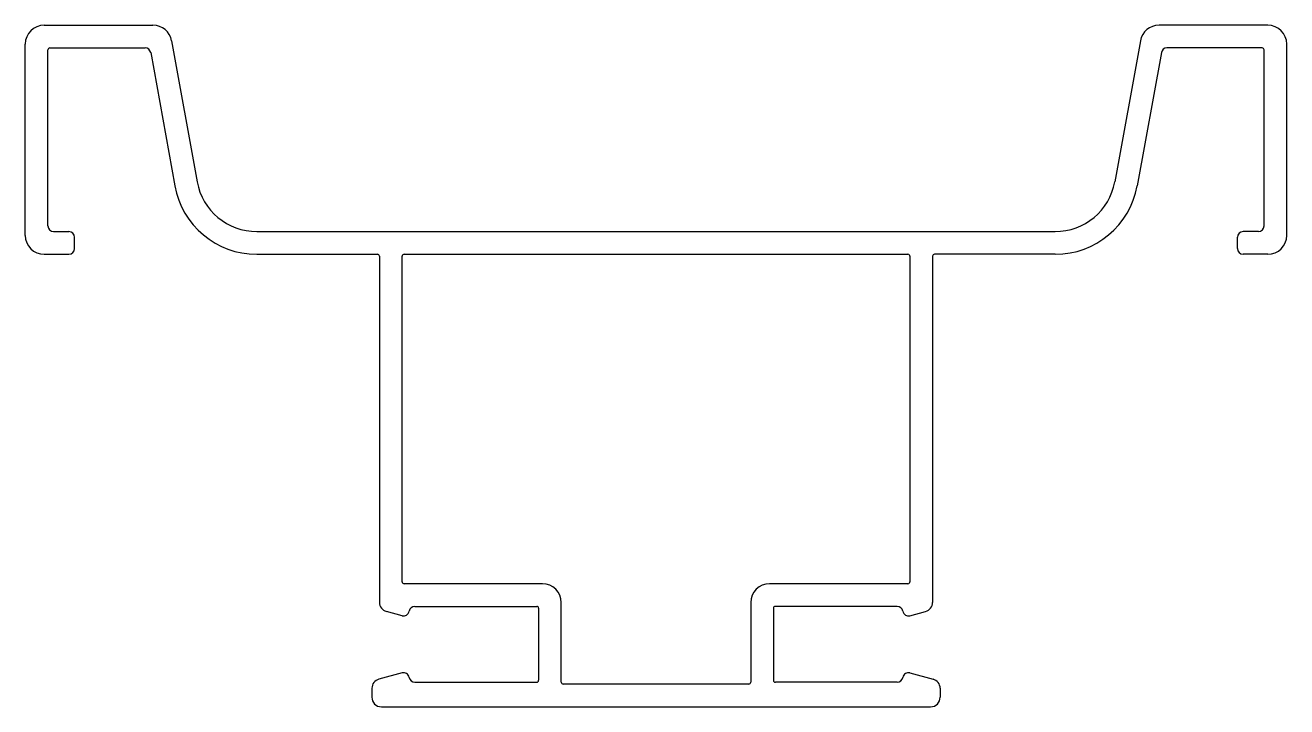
# Model space of a CAD drawing. Extents: x 804.4 to 871, y 533.6 to 569.6.
import ezdxf

# ---------------------------------------------------------------- set-up
doc = ezdxf.new("R2010")
doc.units = 0
doc.layers.get('0').update_dxf_attribs({"linetype": 'CONTINUOUS'})

msp = doc.modelspace()

# ---------------------------------------------------------------- linework, layer by layer
at = {"color": 0}
for p, q in [((805.397, 569.603), (811.141, 569.603)), ((869.997, 569.603), (864.252, 569.603)), ((812.125, 568.781), (813.472, 561.333)), ((863.268, 568.781), (861.921, 561.333)), ((804.397, 558.503), (804.397, 568.603)), ((805.597, 559.003), (805.597, 568.303)), ((805.697, 568.403), (810.724, 568.403)), ((811.019, 568.156), (812.291, 561.12)), ((864.375, 568.156), (863.102, 561.12)), ((869.697, 568.403), (864.67, 568.403)), ((869.797, 559.003), (869.797, 568.303)), ((870.997, 558.503), (870.997, 568.603)), ((805.897, 558.703), (806.697, 558.703)), ((806.997, 557.803), (806.997, 558.403)), ((816.621, 558.703), (858.772, 558.703)), ((868.397, 557.803), (868.397, 558.403)), ((869.497, 558.703), (868.697, 558.703)), ((805.397, 557.503), (806.697, 557.503)), ((816.621, 557.503), (822.997, 557.503)), ((824.397, 557.503), (850.997, 557.503)), ((858.772, 557.503), (852.397, 557.503)), ((869.997, 557.503), (868.697, 557.503)), ((823.097, 557.403), (823.097, 539.118)), ((824.297, 540.203), (824.297, 557.403)), ((851.097, 557.403), (851.097, 540.203)), ((852.297, 557.403), (852.297, 539.118)), ((831.697, 540.103), (824.397, 540.103)), ((850.997, 540.103), (843.697, 540.103)), ((824.959, 538.903), (831.397, 538.903)), ((831.497, 538.803), (831.497, 535.003)), ((832.697, 534.903), (832.697, 539.103)), ((842.697, 539.103), (842.697, 534.903)), ((843.897, 538.803), (843.897, 535.003)), ((850.435, 538.903), (843.997, 538.903)), ((824.289, 538.412), (823.466, 538.635)), ((851.105, 538.412), (851.927, 538.635)), ((824.289, 535.393), (823.066, 535.062)), ((824.959, 534.903), (831.397, 534.903)), ((842.597, 534.803), (832.797, 534.803)), ((850.435, 534.903), (843.997, 534.903)), ((851.105, 535.393), (852.327, 535.062)), ((822.697, 534.58), (822.697, 534.103)), ((852.697, 534.58), (852.697, 534.103)), ((823.197, 533.603), (852.197, 533.603))]:
    msp.add_line(p, q, dxfattribs=at)
for centre, radius, start, end in [((805.397, 568.603), 1, 90, 180), ((811.141, 568.603), 1, 10.25217, 90), ((864.252, 568.603), 1, 90, 169.74783), ((869.997, 568.603), 1, 0, 90), ((805.697, 568.303), 0.1, 90, 180), ((810.724, 568.103), 0.3, 10.25217, 90), ((864.67, 568.103), 0.3, 90, 169.74783), ((869.697, 568.303), 0.1, 0, 90), ((816.621, 561.903), 4.4, 190.25217, 270), ((816.621, 561.903), 3.2, 190.25217, 270), ((858.772, 561.903), 3.2, 270, 349.74783), ((858.772, 561.903), 4.4, 270, 349.74783), ((805.897, 559.003), 0.3, 180, 270), ((869.497, 559.003), 0.3, 270, 0), ((805.397, 558.503), 1, 180, 270), ((806.697, 558.403), 0.3, 0, 90), ((868.697, 558.403), 0.3, 90, 180), ((869.997, 558.503), 1, 270, 0), ((806.697, 557.803), 0.3, 270, 0), ((822.997, 557.403), 0.1, 0, 90), ((824.397, 557.403), 0.1, 90, 180), ((850.997, 557.403), 0.1, 0, 90), ((852.397, 557.403), 0.1, 90, 180), ((868.697, 557.803), 0.3, 180, 270), ((824.397, 540.203), 0.1, 180, 270), ((850.997, 540.203), 0.1, 270, 0), ((831.697, 539.103), 1, 0, 90), ((843.697, 539.103), 1, 90, 180), ((823.597, 539.118), 0.5, 180, 254.85373), ((824.959, 538.603), 0.3, 90, 170.5009), ((831.397, 538.803), 0.1, 0, 90), ((843.997, 538.803), 0.1, 90, 180), ((850.435, 538.603), 0.3, 9.4991, 90), ((851.797, 539.118), 0.5, 285.14627, 0), ((824.367, 538.702), 0.3, 254.85373, 350.5009), ((851.026, 538.702), 0.3, 189.4991, 285.14627), ((823.197, 534.58), 0.5, 105.14627, 180), ((824.367, 535.104), 0.3, 9.4991, 105.14627), ((824.959, 535.203), 0.3, 189.4991, 270), ((831.397, 535.003), 0.1, 270, 0), ((832.797, 534.903), 0.1, 180, 270), ((842.597, 534.903), 0.1, 270, 0), ((843.997, 535.003), 0.1, 180, 270), ((850.435, 535.203), 0.3, 270, 350.5009), ((851.026, 535.104), 0.3, 74.85373, 170.5009), ((852.197, 534.58), 0.5, 0, 74.85373), ((823.197, 534.103), 0.5, 180, 270), ((852.197, 534.103), 0.5, 270, 0)]:
    msp.add_arc(centre, radius, start, end, dxfattribs=at)

doc.saveas('drawing.dxf')
